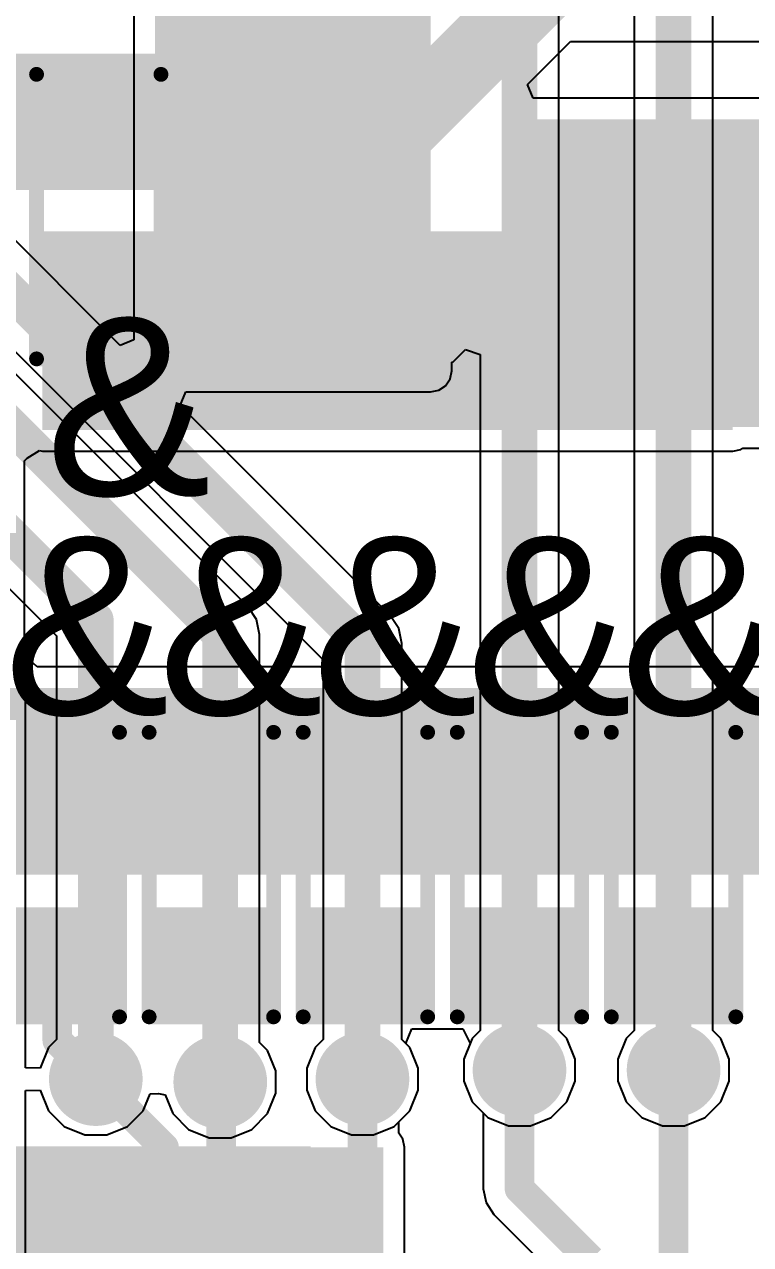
# Model space of a CAD drawing. Header units: millimetres. Extents: x -0.21 to 3.18, y -0.07 to 2.49.
# Drawn here: x 1.9999 to 2.245, y 1.4982 to 1.9099 of the extents above; entities that cross this region are included whole.
import ezdxf

# ---------------------------------------------------------------- set-up
doc = ezdxf.new("R2010")
doc.units = ezdxf.units.MM
doc.header["$MEASUREMENT"] = 0
for name, color, linetype in [('BottomLayer', 5, 'Continuous'), ('BottomSolder', 6, 'Continuous'), ('TopLayer', 1, 'Continuous'), ('TopOverlay', 2, 'Continuous'), ('TopPaste', 8, 'Continuous'), ('TopSolder', 216, 'Continuous'), ('ViaHoleLayer', 16, 'Continuous')]:
    doc.layers.add(name, color=color, linetype=linetype)
doc.styles.add('Arial', font='', dxfattribs={"height": 0.2})
doc.styles.get('Arial').set_extended_font_data('Arial')

# ---------------------------------------------------------------- blocks, each defined once
blk = doc.blocks.new('48_LQFP__7_7___12')
at = {"layer": 'TopLayer'}
for points in [[(-0.10197, 0.19134), (-0.10197, 0.14331), (-0.11457, 0.14331), (-0.11457, 0.19134)], [(-0.08228, 0.19134), (-0.08228, 0.14331), (-0.09488, 0.14331), (-0.09488, 0.19134)], [(-0.0626, 0.19134), (-0.0626, 0.14331), (-0.0752, 0.14331), (-0.0752, 0.19134)], [(-0.04291, 0.19134), (-0.04291, 0.14331), (-0.05551, 0.14331), (-0.05551, 0.19134)], [(-0.02323, 0.19134), (-0.02323, 0.14331), (-0.03583, 0.14331), (-0.03583, 0.19134)], [(-0.00354, 0.19134), (-0.00354, 0.14331), (-0.01614, 0.14331), (-0.01614, 0.19134)], [(0.01614, 0.19134), (0.01614, 0.14331), (0.00354, 0.14331), (0.00354, 0.19134)], [(0.03583, 0.19134), (0.03583, 0.14331), (0.02323, 0.14331), (0.02323, 0.19134)], [(0.05551, 0.19134), (0.05551, 0.14331), (0.04291, 0.14331), (0.04291, 0.19134)], [(0.0752, 0.19134), (0.0752, 0.14331), (0.0626, 0.14331), (0.0626, 0.19134)], [(0.09488, 0.19134), (0.09488, 0.14331), (0.08228, 0.14331), (0.08228, 0.19134)], [(0.11457, 0.19134), (0.11457, 0.14331), (0.10197, 0.14331), (0.10197, 0.19134)], [(-0.14331, 0.11457), (-0.14331, 0.10197), (-0.19134, 0.10197), (-0.19134, 0.11457)], [(0.19134, 0.11457), (0.19134, 0.10197), (0.14331, 0.10197), (0.14331, 0.11457)], [(-0.14331, 0.09488), (-0.14331, 0.08228), (-0.19134, 0.08228), (-0.19134, 0.09488)], [(0.19134, 0.09488), (0.19134, 0.08228), (0.14331, 0.08228), (0.14331, 0.09488)], [(-0.14331, 0.0752), (-0.14331, 0.0626), (-0.19134, 0.0626), (-0.19134, 0.0752)], [(0.19134, 0.0752), (0.19134, 0.0626), (0.14331, 0.0626), (0.14331, 0.0752)], [(-0.14331, 0.05551), (-0.14331, 0.04291), (-0.19134, 0.04291), (-0.19134, 0.05551)], [(0.19134, 0.05551), (0.19134, 0.04291), (0.14331, 0.04291), (0.14331, 0.05551)], [(-0.14331, 0.03583), (-0.14331, 0.02323), (-0.19134, 0.02323), (-0.19134, 0.03583)], [(0.19134, 0.03583), (0.19134, 0.02323), (0.14331, 0.02323), (0.14331, 0.03583)], [(-0.14331, 0.01614), (-0.14331, 0.00354), (-0.19134, 0.00354), (-0.19134, 0.01614)], [(0.19134, 0.01614), (0.19134, 0.00354), (0.14331, 0.00354), (0.14331, 0.01614)], [(-0.14331, -0.00354), (-0.14331, -0.01614), (-0.19134, -0.01614), (-0.19134, -0.00354)], [(0.19134, -0.00354), (0.19134, -0.01614), (0.14331, -0.01614), (0.14331, -0.00354)], [(-0.14331, -0.02323), (-0.14331, -0.03583), (-0.19134, -0.03583), (-0.19134, -0.02323)], [(0.19134, -0.02323), (0.19134, -0.03583), (0.14331, -0.03583), (0.14331, -0.02323)], [(-0.14331, -0.04291), (-0.14331, -0.05551), (-0.19134, -0.05551), (-0.19134, -0.04291)], [(0.19134, -0.04291), (0.19134, -0.05551), (0.14331, -0.05551), (0.14331, -0.04291)], [(-0.14331, -0.0626), (-0.14331, -0.0752), (-0.19134, -0.0752), (-0.19134, -0.0626)], [(0.19134, -0.0626), (0.19134, -0.0752), (0.14331, -0.0752), (0.14331, -0.0626)], [(-0.14331, -0.08228), (-0.14331, -0.09488), (-0.19134, -0.09488), (-0.19134, -0.08228)], [(0.19134, -0.08228), (0.19134, -0.09488), (0.14331, -0.09488), (0.14331, -0.08228)], [(-0.14331, -0.10197), (-0.14331, -0.11457), (-0.19134, -0.11457), (-0.19134, -0.10197)], [(0.19134, -0.10197), (0.19134, -0.11457), (0.14331, -0.11457), (0.14331, -0.10197)], [(-0.10197, -0.14331), (-0.10197, -0.19134), (-0.11457, -0.19134), (-0.11457, -0.14331)], [(-0.08228, -0.14331), (-0.08228, -0.19134), (-0.09488, -0.19134), (-0.09488, -0.14331)], [(-0.0626, -0.14331), (-0.0626, -0.19134), (-0.0752, -0.19134), (-0.0752, -0.14331)], [(-0.04291, -0.14331), (-0.04291, -0.19134), (-0.05551, -0.19134), (-0.05551, -0.14331)], [(-0.02323, -0.14331), (-0.02323, -0.19134), (-0.03583, -0.19134), (-0.03583, -0.14331)], [(-0.00354, -0.14331), (-0.00354, -0.19134), (-0.01614, -0.19134), (-0.01614, -0.14331)], [(0.01614, -0.14331), (0.01614, -0.19134), (0.00354, -0.19134), (0.00354, -0.14331)], [(0.03583, -0.14331), (0.03583, -0.19134), (0.02323, -0.19134), (0.02323, -0.14331)], [(0.05551, -0.14331), (0.05551, -0.19134), (0.04291, -0.19134), (0.04291, -0.14331)], [(0.0752, -0.14331), (0.0752, -0.19134), (0.0626, -0.19134), (0.0626, -0.14331)], [(0.09488, -0.14331), (0.09488, -0.19134), (0.08228, -0.19134), (0.08228, -0.14331)], [(0.11457, -0.14331), (0.11457, -0.19134), (0.10197, -0.19134), (0.10197, -0.14331)]]:
    blk.add_hatch(color=1, dxfattribs=at).paths.add_polyline_path(points)
at = {"layer": 'TopOverlay'}
blk.add_hatch(color=2, dxfattribs=at).paths.add_polyline_path([(-0.14, 0.101), (-0.131, 0.101), (-0.131, 0.118), (-0.14, 0.118)])
at = {"layer": 'TopPaste'}
for points in [[(-0.10197, 0.19134), (-0.10197, 0.14331), (-0.11457, 0.14331), (-0.11457, 0.19134)], [(-0.08228, 0.19134), (-0.08228, 0.14331), (-0.09488, 0.14331), (-0.09488, 0.19134)], [(-0.0626, 0.19134), (-0.0626, 0.14331), (-0.0752, 0.14331), (-0.0752, 0.19134)], [(-0.04291, 0.19134), (-0.04291, 0.14331), (-0.05551, 0.14331), (-0.05551, 0.19134)], [(-0.02323, 0.19134), (-0.02323, 0.14331), (-0.03583, 0.14331), (-0.03583, 0.19134)], [(-0.00354, 0.19134), (-0.00354, 0.14331), (-0.01614, 0.14331), (-0.01614, 0.19134)], [(0.01614, 0.19134), (0.01614, 0.14331), (0.00354, 0.14331), (0.00354, 0.19134)], [(0.03583, 0.19134), (0.03583, 0.14331), (0.02323, 0.14331), (0.02323, 0.19134)], [(0.05551, 0.19134), (0.05551, 0.14331), (0.04291, 0.14331), (0.04291, 0.19134)], [(0.0752, 0.19134), (0.0752, 0.14331), (0.0626, 0.14331), (0.0626, 0.19134)], [(0.09488, 0.19134), (0.09488, 0.14331), (0.08228, 0.14331), (0.08228, 0.19134)], [(0.11457, 0.19134), (0.11457, 0.14331), (0.10197, 0.14331), (0.10197, 0.19134)], [(-0.14331, 0.11457), (-0.14331, 0.10197), (-0.19134, 0.10197), (-0.19134, 0.11457)], [(0.19134, 0.11457), (0.19134, 0.10197), (0.14331, 0.10197), (0.14331, 0.11457)], [(-0.14331, 0.09488), (-0.14331, 0.08228), (-0.19134, 0.08228), (-0.19134, 0.09488)], [(0.19134, 0.09488), (0.19134, 0.08228), (0.14331, 0.08228), (0.14331, 0.09488)], [(-0.14331, 0.0752), (-0.14331, 0.0626), (-0.19134, 0.0626), (-0.19134, 0.0752)], [(0.19134, 0.0752), (0.19134, 0.0626), (0.14331, 0.0626), (0.14331, 0.0752)], [(-0.14331, 0.05551), (-0.14331, 0.04291), (-0.19134, 0.04291), (-0.19134, 0.05551)], [(0.19134, 0.05551), (0.19134, 0.04291), (0.14331, 0.04291), (0.14331, 0.05551)], [(-0.14331, 0.03583), (-0.14331, 0.02323), (-0.19134, 0.02323), (-0.19134, 0.03583)], [(0.19134, 0.03583), (0.19134, 0.02323), (0.14331, 0.02323), (0.14331, 0.03583)], [(-0.14331, 0.01614), (-0.14331, 0.00354), (-0.19134, 0.00354), (-0.19134, 0.01614)], [(0.19134, 0.01614), (0.19134, 0.00354), (0.14331, 0.00354), (0.14331, 0.01614)], [(-0.14331, -0.00354), (-0.14331, -0.01614), (-0.19134, -0.01614), (-0.19134, -0.00354)], [(0.19134, -0.00354), (0.19134, -0.01614), (0.14331, -0.01614), (0.14331, -0.00354)], [(-0.14331, -0.02323), (-0.14331, -0.03583), (-0.19134, -0.03583), (-0.19134, -0.02323)], [(0.19134, -0.02323), (0.19134, -0.03583), (0.14331, -0.03583), (0.14331, -0.02323)], [(-0.14331, -0.04291), (-0.14331, -0.05551), (-0.19134, -0.05551), (-0.19134, -0.04291)], [(0.19134, -0.04291), (0.19134, -0.05551), (0.14331, -0.05551), (0.14331, -0.04291)], [(-0.14331, -0.0626), (-0.14331, -0.0752), (-0.19134, -0.0752), (-0.19134, -0.0626)], [(0.19134, -0.0626), (0.19134, -0.0752), (0.14331, -0.0752), (0.14331, -0.0626)], [(-0.14331, -0.08228), (-0.14331, -0.09488), (-0.19134, -0.09488), (-0.19134, -0.08228)], [(0.19134, -0.08228), (0.19134, -0.09488), (0.14331, -0.09488), (0.14331, -0.08228)], [(-0.14331, -0.10197), (-0.14331, -0.11457), (-0.19134, -0.11457), (-0.19134, -0.10197)], [(0.19134, -0.10197), (0.19134, -0.11457), (0.14331, -0.11457), (0.14331, -0.10197)], [(-0.10197, -0.14331), (-0.10197, -0.19134), (-0.11457, -0.19134), (-0.11457, -0.14331)], [(-0.08228, -0.14331), (-0.08228, -0.19134), (-0.09488, -0.19134), (-0.09488, -0.14331)], [(-0.0626, -0.14331), (-0.0626, -0.19134), (-0.0752, -0.19134), (-0.0752, -0.14331)], [(-0.04291, -0.14331), (-0.04291, -0.19134), (-0.05551, -0.19134), (-0.05551, -0.14331)], [(-0.02323, -0.14331), (-0.02323, -0.19134), (-0.03583, -0.19134), (-0.03583, -0.14331)], [(-0.00354, -0.14331), (-0.00354, -0.19134), (-0.01614, -0.19134), (-0.01614, -0.14331)], [(0.01614, -0.14331), (0.01614, -0.19134), (0.00354, -0.19134), (0.00354, -0.14331)], [(0.03583, -0.14331), (0.03583, -0.19134), (0.02323, -0.19134), (0.02323, -0.14331)], [(0.05551, -0.14331), (0.05551, -0.19134), (0.04291, -0.19134), (0.04291, -0.14331)], [(0.0752, -0.14331), (0.0752, -0.19134), (0.0626, -0.19134), (0.0626, -0.14331)], [(0.09488, -0.14331), (0.09488, -0.19134), (0.08228, -0.19134), (0.08228, -0.14331)], [(0.11457, -0.14331), (0.11457, -0.19134), (0.10197, -0.19134), (0.10197, -0.14331)]]:
    blk.add_hatch(color=8, dxfattribs=at).paths.add_polyline_path(points)
at = {"layer": 'TopSolder'}
for points in [[(-0.09797, 0.19534), (-0.09797, 0.13931), (-0.11857, 0.13931), (-0.11857, 0.19534)], [(-0.07828, 0.19534), (-0.07828, 0.13931), (-0.09888, 0.13931), (-0.09888, 0.19534)], [(-0.0586, 0.19534), (-0.0586, 0.13931), (-0.0792, 0.13931), (-0.0792, 0.19534)], [(-0.03891, 0.19534), (-0.03891, 0.13931), (-0.05951, 0.13931), (-0.05951, 0.19534)], [(-0.01923, 0.19534), (-0.01923, 0.13931), (-0.03983, 0.13931), (-0.03983, 0.19534)], [(0.00046, 0.19534), (0.00046, 0.13931), (-0.02014, 0.13931), (-0.02014, 0.19534)], [(0.02014, 0.19534), (0.02014, 0.13931), (-0.00046, 0.13931), (-0.00046, 0.19534)], [(0.03983, 0.19534), (0.03983, 0.13931), (0.01923, 0.13931), (0.01923, 0.19534)], [(0.05951, 0.19534), (0.05951, 0.13931), (0.03891, 0.13931), (0.03891, 0.19534)], [(0.0792, 0.19534), (0.0792, 0.13931), (0.0586, 0.13931), (0.0586, 0.19534)], [(0.09888, 0.19534), (0.09888, 0.13931), (0.07828, 0.13931), (0.07828, 0.19534)], [(0.11857, 0.19534), (0.11857, 0.13931), (0.09797, 0.13931), (0.09797, 0.19534)], [(-0.13931, 0.11857), (-0.13931, 0.09797), (-0.19534, 0.09797), (-0.19534, 0.11857)], [(0.19534, 0.11857), (0.19534, 0.09797), (0.13931, 0.09797), (0.13931, 0.11857)], [(-0.13931, 0.09888), (-0.13931, 0.07828), (-0.19534, 0.07828), (-0.19534, 0.09888)], [(0.19534, 0.09888), (0.19534, 0.07828), (0.13931, 0.07828), (0.13931, 0.09888)], [(-0.13931, 0.0792), (-0.13931, 0.0586), (-0.19534, 0.0586), (-0.19534, 0.0792)], [(0.19534, 0.0792), (0.19534, 0.0586), (0.13931, 0.0586), (0.13931, 0.0792)], [(-0.13931, 0.05951), (-0.13931, 0.03891), (-0.19534, 0.03891), (-0.19534, 0.05951)], [(0.19534, 0.05951), (0.19534, 0.03891), (0.13931, 0.03891), (0.13931, 0.05951)], [(-0.13931, 0.03983), (-0.13931, 0.01923), (-0.19534, 0.01923), (-0.19534, 0.03983)], [(0.19534, 0.03983), (0.19534, 0.01923), (0.13931, 0.01923), (0.13931, 0.03983)], [(-0.13931, 0.02014), (-0.13931, -0.00046), (-0.19534, -0.00046), (-0.19534, 0.02014)], [(0.19534, 0.02014), (0.19534, -0.00046), (0.13931, -0.00046), (0.13931, 0.02014)], [(-0.13931, 0.00046), (-0.13931, -0.02014), (-0.19534, -0.02014), (-0.19534, 0.00046)], [(0.19534, 0.00046), (0.19534, -0.02014), (0.13931, -0.02014), (0.13931, 0.00046)], [(-0.13931, -0.01923), (-0.13931, -0.03983), (-0.19534, -0.03983), (-0.19534, -0.01923)], [(0.19534, -0.01923), (0.19534, -0.03983), (0.13931, -0.03983), (0.13931, -0.01923)], [(-0.13931, -0.03891), (-0.13931, -0.05951), (-0.19534, -0.05951), (-0.19534, -0.03891)], [(0.19534, -0.03891), (0.19534, -0.05951), (0.13931, -0.05951), (0.13931, -0.03891)], [(-0.13931, -0.0586), (-0.13931, -0.0792), (-0.19534, -0.0792), (-0.19534, -0.0586)], [(0.19534, -0.0586), (0.19534, -0.0792), (0.13931, -0.0792), (0.13931, -0.0586)], [(-0.13931, -0.07828), (-0.13931, -0.09888), (-0.19534, -0.09888), (-0.19534, -0.07828)], [(0.19534, -0.07828), (0.19534, -0.09888), (0.13931, -0.09888), (0.13931, -0.07828)], [(-0.13931, -0.09797), (-0.13931, -0.11857), (-0.19534, -0.11857), (-0.19534, -0.09797)], [(0.19534, -0.09797), (0.19534, -0.11857), (0.13931, -0.11857), (0.13931, -0.09797)], [(-0.09797, -0.13931), (-0.09797, -0.19534), (-0.11857, -0.19534), (-0.11857, -0.13931)], [(-0.07828, -0.13931), (-0.07828, -0.19534), (-0.09888, -0.19534), (-0.09888, -0.13931)], [(-0.0586, -0.13931), (-0.0586, -0.19534), (-0.0792, -0.19534), (-0.0792, -0.13931)], [(-0.03891, -0.13931), (-0.03891, -0.19534), (-0.05951, -0.19534), (-0.05951, -0.13931)], [(-0.01923, -0.13931), (-0.01923, -0.19534), (-0.03983, -0.19534), (-0.03983, -0.13931)], [(0.00046, -0.13931), (0.00046, -0.19534), (-0.02014, -0.19534), (-0.02014, -0.13931)], [(0.02014, -0.13931), (0.02014, -0.19534), (-0.00046, -0.19534), (-0.00046, -0.13931)], [(0.03983, -0.13931), (0.03983, -0.19534), (0.01923, -0.19534), (0.01923, -0.13931)], [(0.05951, -0.13931), (0.05951, -0.19534), (0.03891, -0.19534), (0.03891, -0.13931)], [(0.0792, -0.13931), (0.0792, -0.19534), (0.0586, -0.19534), (0.0586, -0.13931)], [(0.09888, -0.13931), (0.09888, -0.19534), (0.07828, -0.19534), (0.07828, -0.13931)], [(0.11857, -0.13931), (0.11857, -0.19534), (0.09797, -0.19534), (0.09797, -0.13931)]]:
    blk.add_hatch(color=216, dxfattribs=at).paths.add_polyline_path(points)
at = {"layer": 'TopOverlay'}
for points, const_width in [([(-0.13, 0.141), (-0.144, 0.127)], 0.005), ([(-0.119, 0.141), (-0.13, 0.141)], 0.005), ([(0.13, 0.141), (0.119, 0.141)], 0.005), ([(0.144, 0.127), (0.13, 0.141)], 0.005), ([(-0.144, 0.127), (-0.144, 0.119)], 0.005), ([(0.144, 0.127), (0.144, 0.119)], 0.005), ([(-0.198, 0.108), (-0.203, 0.113)], 0.00787), ([(-0.203, 0.113), (-0.203, 0.103)], 0.00787), ([(-0.198, 0.108), (-0.203, 0.103)], 0.00787), ([(-0.144, -0.119), (-0.144, -0.127)], 0.005), ([(0.144, -0.119), (0.144, -0.127)], 0.005), ([(-0.13, -0.141), (-0.144, -0.127)], 0.005), ([(0.144, -0.127), (0.13, -0.141)], 0.005), ([(-0.119, -0.141), (-0.13, -0.141)], 0.005), ([(0.13, -0.141), (0.119, -0.141)], 0.005)]:
    blk.add_lwpolyline(points, dxfattribs=dict(at, const_width=const_width))
for points, const_width in [([(-0.13125, 0.141, 1), (-0.12875, 0.141, 1)], 0.0025), ([(-0.13125, 0.141, 1), (-0.12875, 0.141, 1)], 0.0025), ([(-0.12025, 0.141, 1), (-0.11775, 0.141, 1)], 0.0025), ([(0.11775, 0.141, 1), (0.12025, 0.141, 1)], 0.0025), ([(0.12875, 0.141, 1), (0.13125, 0.141, 1)], 0.0025), ([(0.12875, 0.141, 1), (0.13125, 0.141, 1)], 0.0025), ([(-0.14525, 0.127, 1), (-0.14275, 0.127, 1)], 0.0025), ([(-0.14525, 0.127, 1), (-0.14275, 0.127, 1)], 0.0025), ([(0.14275, 0.127, 1), (0.14525, 0.127, 1)], 0.0025), ([(0.14275, 0.127, 1), (0.14525, 0.127, 1)], 0.0025), ([(-0.14525, 0.119, 1), (-0.14275, 0.119, 1)], 0.0025), ([(0.14275, 0.119, 1), (0.14525, 0.119, 1)], 0.0025), ([(-0.20497, 0.113, 1), (-0.20103, 0.113, 1)], 0.00394), ([(-0.20497, 0.113, 1), (-0.20103, 0.113, 1)], 0.00394), ([(-0.19997, 0.108, 1), (-0.19603, 0.108, 1)], 0.00394), ([(-0.19997, 0.108, 1), (-0.19603, 0.108, 1)], 0.00394), ([(-0.20497, 0.103, 1), (-0.20103, 0.103, 1)], 0.00394), ([(-0.20497, 0.103, 1), (-0.20103, 0.103, 1)], 0.00394), ([(-0.14525, -0.119, 1), (-0.14275, -0.119, 1)], 0.0025), ([(0.14275, -0.119, 1), (0.14525, -0.119, 1)], 0.0025), ([(-0.14525, -0.127, 1), (-0.14275, -0.127, 1)], 0.0025), ([(-0.14525, -0.127, 1), (-0.14275, -0.127, 1)], 0.0025), ([(0.14275, -0.127, 1), (0.14525, -0.127, 1)], 0.0025), ([(0.14275, -0.127, 1), (0.14525, -0.127, 1)], 0.0025), ([(-0.13125, -0.141, 1), (-0.12875, -0.141, 1)], 0.0025), ([(-0.13125, -0.141, 1), (-0.12875, -0.141, 1)], 0.0025), ([(-0.12025, -0.141, 1), (-0.11775, -0.141, 1)], 0.0025), ([(0.11775, -0.141, 1), (0.12025, -0.141, 1)], 0.0025), ([(0.12875, -0.141, 1), (0.13125, -0.141, 1)], 0.0025), ([(0.12875, -0.141, 1), (0.13125, -0.141, 1)], 0.0025)]:
    blk.add_lwpolyline(points, format="xyb", close=True, dxfattribs=dict(at, const_width=const_width))
blk = doc.blocks.new('R___0603_21')
at = {"layer": 'TopLayer'}
for points in [[(-0.015, 0.0175), (-0.015, -0.0175), (-0.045, -0.0175), (-0.045, 0.0175)], [(0.045, 0.0175), (0.045, -0.0175), (0.015, -0.0175), (0.015, 0.0175)]]:
    blk.add_hatch(color=1, dxfattribs=at).paths.add_polyline_path(points)
at = {"layer": 'TopPaste'}
for points in [[(-0.015, 0.0175), (-0.015, -0.0175), (-0.045, -0.0175), (-0.045, 0.0175)], [(0.045, 0.0175), (0.045, -0.0175), (0.015, -0.0175), (0.015, 0.0175)]]:
    blk.add_hatch(color=8, dxfattribs=at).paths.add_polyline_path(points)
at = {"layer": 'TopSolder'}
for points in [[(-0.011, 0.0215), (-0.011, -0.0215), (-0.049, -0.0215), (-0.049, 0.0215)], [(0.049, 0.0215), (0.049, -0.0215), (0.011, -0.0215), (0.011, 0.0215)]]:
    blk.add_hatch(color=216, dxfattribs=at).paths.add_polyline_path(points)
at = {"layer": 'TopOverlay', "const_width": 0.005}
for points in [[(-0.048, -0.021), (-0.048, 0.021)], [(0.048, 0.021), (-0.048, 0.021)], [(0.048, -0.021), (0.048, 0.021)], [(0.048, -0.021), (-0.048, -0.021)]]:
    blk.add_lwpolyline(points, dxfattribs=at)
at = {"layer": 'TopOverlay', "const_width": 0.0025}
for points in [[(-0.04925, 0.021, 1), (-0.04675, 0.021, 1)], [(-0.04925, 0.021, 1), (-0.04675, 0.021, 1)], [(0.04675, 0.021, 1), (0.04925, 0.021, 1)], [(0.04675, 0.021, 1), (0.04925, 0.021, 1)], [(-0.04925, -0.021, 1), (-0.04675, -0.021, 1)], [(-0.04925, -0.021, 1), (-0.04675, -0.021, 1)], [(0.04675, -0.021, 1), (0.04925, -0.021, 1)], [(0.04675, -0.021, 1), (0.04925, -0.021, 1)]]:
    blk.add_lwpolyline(points, format="xyb", close=True, dxfattribs=at)
blk = doc.blocks.new('R___0603_22')
at = {"layer": 'TopLayer'}
for points in [[(-0.015, 0.0175), (-0.015, -0.0175), (-0.045, -0.0175), (-0.045, 0.0175)], [(0.045, 0.0175), (0.045, -0.0175), (0.015, -0.0175), (0.015, 0.0175)]]:
    blk.add_hatch(color=1, dxfattribs=at).paths.add_polyline_path(points)
at = {"layer": 'TopPaste'}
for points in [[(-0.015, 0.0175), (-0.015, -0.0175), (-0.045, -0.0175), (-0.045, 0.0175)], [(0.045, 0.0175), (0.045, -0.0175), (0.015, -0.0175), (0.015, 0.0175)]]:
    blk.add_hatch(color=8, dxfattribs=at).paths.add_polyline_path(points)
at = {"layer": 'TopSolder'}
for points in [[(-0.011, 0.0215), (-0.011, -0.0215), (-0.049, -0.0215), (-0.049, 0.0215)], [(0.049, 0.0215), (0.049, -0.0215), (0.011, -0.0215), (0.011, 0.0215)]]:
    blk.add_hatch(color=216, dxfattribs=at).paths.add_polyline_path(points)
at = {"layer": 'TopOverlay', "const_width": 0.005}
for points in [[(-0.048, -0.021), (-0.048, 0.021)], [(0.048, 0.021), (-0.048, 0.021)], [(0.048, -0.021), (0.048, 0.021)], [(0.048, -0.021), (-0.048, -0.021)]]:
    blk.add_lwpolyline(points, dxfattribs=at)
at = {"layer": 'TopOverlay', "const_width": 0.0025}
for points in [[(-0.04925, 0.021, 1), (-0.04675, 0.021, 1)], [(-0.04925, 0.021, 1), (-0.04675, 0.021, 1)], [(0.04675, 0.021, 1), (0.04925, 0.021, 1)], [(0.04675, 0.021, 1), (0.04925, 0.021, 1)], [(-0.04925, -0.021, 1), (-0.04675, -0.021, 1)], [(-0.04925, -0.021, 1), (-0.04675, -0.021, 1)], [(0.04675, -0.021, 1), (0.04925, -0.021, 1)], [(0.04675, -0.021, 1), (0.04925, -0.021, 1)]]:
    blk.add_lwpolyline(points, format="xyb", close=True, dxfattribs=at)
blk = doc.blocks.new('R___0603_23')
at = {"layer": 'TopLayer'}
for points in [[(-0.015, 0.0175), (-0.015, -0.0175), (-0.045, -0.0175), (-0.045, 0.0175)], [(0.045, 0.0175), (0.045, -0.0175), (0.015, -0.0175), (0.015, 0.0175)]]:
    blk.add_hatch(color=1, dxfattribs=at).paths.add_polyline_path(points)
at = {"layer": 'TopPaste'}
for points in [[(-0.015, 0.0175), (-0.015, -0.0175), (-0.045, -0.0175), (-0.045, 0.0175)], [(0.045, 0.0175), (0.045, -0.0175), (0.015, -0.0175), (0.015, 0.0175)]]:
    blk.add_hatch(color=8, dxfattribs=at).paths.add_polyline_path(points)
at = {"layer": 'TopSolder'}
for points in [[(-0.011, 0.0215), (-0.011, -0.0215), (-0.049, -0.0215), (-0.049, 0.0215)], [(0.049, 0.0215), (0.049, -0.0215), (0.011, -0.0215), (0.011, 0.0215)]]:
    blk.add_hatch(color=216, dxfattribs=at).paths.add_polyline_path(points)
at = {"layer": 'TopOverlay', "const_width": 0.005}
for points in [[(-0.048, -0.021), (-0.048, 0.021)], [(0.048, 0.021), (-0.048, 0.021)], [(0.048, -0.021), (0.048, 0.021)], [(0.048, -0.021), (-0.048, -0.021)]]:
    blk.add_lwpolyline(points, dxfattribs=at)
at = {"layer": 'TopOverlay', "const_width": 0.0025}
for points in [[(-0.04925, 0.021, 1), (-0.04675, 0.021, 1)], [(-0.04925, 0.021, 1), (-0.04675, 0.021, 1)], [(0.04675, 0.021, 1), (0.04925, 0.021, 1)], [(0.04675, 0.021, 1), (0.04925, 0.021, 1)], [(-0.04925, -0.021, 1), (-0.04675, -0.021, 1)], [(-0.04925, -0.021, 1), (-0.04675, -0.021, 1)], [(0.04675, -0.021, 1), (0.04925, -0.021, 1)], [(0.04675, -0.021, 1), (0.04925, -0.021, 1)]]:
    blk.add_lwpolyline(points, format="xyb", close=True, dxfattribs=at)
blk = doc.blocks.new('R___0603_25')
at = {"layer": 'TopLayer'}
for points in [[(-0.015, 0.0175), (-0.015, -0.0175), (-0.045, -0.0175), (-0.045, 0.0175)], [(0.045, 0.0175), (0.045, -0.0175), (0.015, -0.0175), (0.015, 0.0175)]]:
    blk.add_hatch(color=1, dxfattribs=at).paths.add_polyline_path(points)
at = {"layer": 'TopPaste'}
for points in [[(-0.015, 0.0175), (-0.015, -0.0175), (-0.045, -0.0175), (-0.045, 0.0175)], [(0.045, 0.0175), (0.045, -0.0175), (0.015, -0.0175), (0.015, 0.0175)]]:
    blk.add_hatch(color=8, dxfattribs=at).paths.add_polyline_path(points)
at = {"layer": 'TopSolder'}
for points in [[(-0.011, 0.0215), (-0.011, -0.0215), (-0.049, -0.0215), (-0.049, 0.0215)], [(0.049, 0.0215), (0.049, -0.0215), (0.011, -0.0215), (0.011, 0.0215)]]:
    blk.add_hatch(color=216, dxfattribs=at).paths.add_polyline_path(points)
at = {"layer": 'TopOverlay', "const_width": 0.005}
for points in [[(-0.048, -0.021), (-0.048, 0.021)], [(0.048, 0.021), (-0.048, 0.021)], [(0.048, -0.021), (0.048, 0.021)], [(0.048, -0.021), (-0.048, -0.021)]]:
    blk.add_lwpolyline(points, dxfattribs=at)
at = {"layer": 'TopOverlay', "const_width": 0.0025}
for points in [[(-0.04925, 0.021, 1), (-0.04675, 0.021, 1)], [(-0.04925, 0.021, 1), (-0.04675, 0.021, 1)], [(0.04675, 0.021, 1), (0.04925, 0.021, 1)], [(0.04675, 0.021, 1), (0.04925, 0.021, 1)], [(-0.04925, -0.021, 1), (-0.04675, -0.021, 1)], [(-0.04925, -0.021, 1), (-0.04675, -0.021, 1)], [(0.04675, -0.021, 1), (0.04925, -0.021, 1)], [(0.04675, -0.021, 1), (0.04925, -0.021, 1)]]:
    blk.add_lwpolyline(points, format="xyb", close=True, dxfattribs=at)
blk = doc.blocks.new('R___0603_34')
at = {"layer": 'TopLayer'}
for points in [[(-0.015, 0.0175), (-0.015, -0.0175), (-0.045, -0.0175), (-0.045, 0.0175)], [(0.045, 0.0175), (0.045, -0.0175), (0.015, -0.0175), (0.015, 0.0175)]]:
    blk.add_hatch(color=1, dxfattribs=at).paths.add_polyline_path(points)
at = {"layer": 'TopPaste'}
for points in [[(-0.015, 0.0175), (-0.015, -0.0175), (-0.045, -0.0175), (-0.045, 0.0175)], [(0.045, 0.0175), (0.045, -0.0175), (0.015, -0.0175), (0.015, 0.0175)]]:
    blk.add_hatch(color=8, dxfattribs=at).paths.add_polyline_path(points)
at = {"layer": 'TopSolder'}
for points in [[(-0.011, 0.0215), (-0.011, -0.0215), (-0.049, -0.0215), (-0.049, 0.0215)], [(0.049, 0.0215), (0.049, -0.0215), (0.011, -0.0215), (0.011, 0.0215)]]:
    blk.add_hatch(color=216, dxfattribs=at).paths.add_polyline_path(points)
at = {"layer": 'TopOverlay', "const_width": 0.005}
for points in [[(-0.048, -0.021), (-0.048, 0.021)], [(0.048, 0.021), (-0.048, 0.021)], [(0.048, -0.021), (0.048, 0.021)], [(0.048, -0.021), (-0.048, -0.021)]]:
    blk.add_lwpolyline(points, dxfattribs=at)
at = {"layer": 'TopOverlay', "const_width": 0.0025}
for points in [[(-0.04925, 0.021, 1), (-0.04675, 0.021, 1)], [(-0.04925, 0.021, 1), (-0.04675, 0.021, 1)], [(0.04675, 0.021, 1), (0.04925, 0.021, 1)], [(0.04675, 0.021, 1), (0.04925, 0.021, 1)], [(-0.04925, -0.021, 1), (-0.04675, -0.021, 1)], [(-0.04925, -0.021, 1), (-0.04675, -0.021, 1)], [(0.04675, -0.021, 1), (0.04925, -0.021, 1)], [(0.04675, -0.021, 1), (0.04925, -0.021, 1)]]:
    blk.add_lwpolyline(points, format="xyb", close=True, dxfattribs=at)
blk = doc.blocks.new('R___0603_42')
at = {"layer": 'TopLayer'}
for points in [[(-0.015, 0.0175), (-0.015, -0.0175), (-0.045, -0.0175), (-0.045, 0.0175)], [(0.045, 0.0175), (0.045, -0.0175), (0.015, -0.0175), (0.015, 0.0175)]]:
    blk.add_hatch(color=1, dxfattribs=at).paths.add_polyline_path(points)
at = {"layer": 'TopPaste'}
for points in [[(-0.015, 0.0175), (-0.015, -0.0175), (-0.045, -0.0175), (-0.045, 0.0175)], [(0.045, 0.0175), (0.045, -0.0175), (0.015, -0.0175), (0.015, 0.0175)]]:
    blk.add_hatch(color=8, dxfattribs=at).paths.add_polyline_path(points)
at = {"layer": 'TopSolder'}
for points in [[(-0.011, 0.0215), (-0.011, -0.0215), (-0.049, -0.0215), (-0.049, 0.0215)], [(0.049, 0.0215), (0.049, -0.0215), (0.011, -0.0215), (0.011, 0.0215)]]:
    blk.add_hatch(color=216, dxfattribs=at).paths.add_polyline_path(points)
at = {"layer": 'TopOverlay', "const_width": 0.005}
for points in [[(-0.048, 0.021), (-0.048, -0.021)], [(-0.048, 0.021), (0.048, 0.021)], [(0.048, 0.021), (0.048, -0.021)], [(-0.048, -0.021), (0.048, -0.021)]]:
    blk.add_lwpolyline(points, dxfattribs=at)
at = {"layer": 'TopOverlay', "const_width": 0.0025}
for points in [[(-0.04925, 0.021, 1), (-0.04675, 0.021, 1)], [(-0.04925, 0.021, 1), (-0.04675, 0.021, 1)], [(0.04675, 0.021, 1), (0.04925, 0.021, 1)], [(0.04675, 0.021, 1), (0.04925, 0.021, 1)], [(-0.04925, -0.021, 1), (-0.04675, -0.021, 1)], [(-0.04925, -0.021, 1), (-0.04675, -0.021, 1)], [(0.04675, -0.021, 1), (0.04925, -0.021, 1)], [(0.04675, -0.021, 1), (0.04925, -0.021, 1)]]:
    blk.add_lwpolyline(points, format="xyb", close=True, dxfattribs=at)

msp = doc.modelspace()

# ---------------------------------------------------------------- hatches: boundary and pattern name
at = {"layer": 'BottomLayer'}
msp.add_hatch(color=5, dxfattribs=at).paths.add_polyline_path([(2.137, 1.793), (2.137, 1.955), (2.044, 1.955), (2.044, 1.793)])
h = msp.add_hatch(color=5, dxfattribs=at)
edge = h.paths.add_edge_path()
edge.add_arc((2.058, 1.812), 0.01181, 0, 360)
h = msp.add_hatch(color=5, dxfattribs=at)
edge = h.paths.add_edge_path()
edge.add_arc((2.08333, 1.812), 0.01181, 0, 360)
h = msp.add_hatch(color=5, dxfattribs=at)
edge = h.paths.add_edge_path()
edge.add_arc((2.10867, 1.812), 0.01181, 0, 360)
h = msp.add_hatch(color=5, dxfattribs=at)
edge = h.paths.add_edge_path()
edge.add_arc((2.134, 1.812), 0.01181, 0, 360)
h = msp.add_hatch(color=5, dxfattribs=at)
edge = h.paths.add_edge_path()
edge.add_arc((2.167, 1.557), 0.01181, 0, 360)
h = msp.add_hatch(color=5, dxfattribs=at)
edge = h.paths.add_edge_path()
edge.add_arc((2.219, 1.557), 0.01181, 0, 360)
h = msp.add_hatch(color=5, dxfattribs=at)
edge = h.paths.add_edge_path()
edge.add_arc((2.024, 1.554), 0.01181, 0, 360)
h = msp.add_hatch(color=5, dxfattribs=at)
edge = h.paths.add_edge_path()
edge.add_arc((2.066, 1.553), 0.01181, 0, 360)
h = msp.add_hatch(color=5, dxfattribs=at)
edge = h.paths.add_edge_path()
edge.add_arc((2.114, 1.554), 0.01181, 0, 360)
at = {"layer": 'BottomSolder'}
h = msp.add_hatch(color=6, dxfattribs=at)
edge = h.paths.add_edge_path()
edge.add_arc((2.058, 1.812), 0.01581, 0, 360)
h = msp.add_hatch(color=6, dxfattribs=at)
edge = h.paths.add_edge_path()
edge.add_arc((2.08333, 1.812), 0.01581, 0, 360)
h = msp.add_hatch(color=6, dxfattribs=at)
edge = h.paths.add_edge_path()
edge.add_arc((2.10867, 1.812), 0.01581, 0, 360)
h = msp.add_hatch(color=6, dxfattribs=at)
edge = h.paths.add_edge_path()
edge.add_arc((2.134, 1.812), 0.01581, 0, 360)
h = msp.add_hatch(color=6, dxfattribs=at)
edge = h.paths.add_edge_path()
edge.add_arc((2.167, 1.557), 0.01581, 0, 360)
h = msp.add_hatch(color=6, dxfattribs=at)
edge = h.paths.add_edge_path()
edge.add_arc((2.219, 1.557), 0.01581, 0, 360)
h = msp.add_hatch(color=6, dxfattribs=at)
edge = h.paths.add_edge_path()
edge.add_arc((2.024, 1.554), 0.01581, 0, 360)
h = msp.add_hatch(color=6, dxfattribs=at)
edge = h.paths.add_edge_path()
edge.add_arc((2.066, 1.553), 0.01581, 0, 360)
h = msp.add_hatch(color=6, dxfattribs=at)
edge = h.paths.add_edge_path()
edge.add_arc((2.114, 1.554), 0.01581, 0, 360)
at = {"layer": 'TopLayer'}
for points in [[(1.912, 1.854), (2.049, 1.854), (2.049, 1.9), (1.912, 1.9)], [(2.904, 1.774), (2.904, 1.87785), (2.162, 1.87785), (2.162, 1.774)], [(2.006, 1.773), (2.239, 1.773), (2.239, 1.84), (2.006, 1.84)], [(1.868, 1.623), (2.422, 1.623), (2.422, 1.686), (1.868, 1.686)], [(2.08, 1.476), (2.121, 1.476), (2.121, 1.531), (2.08, 1.531)]]:
    msp.add_hatch(color=1, dxfattribs=at).paths.add_polyline_path(points)
h = msp.add_hatch(color=1, dxfattribs=at)
edge = h.paths.add_edge_path()
edge.add_arc((2.058, 1.812), 0.01181, 0, 360)
h = msp.add_hatch(color=1, dxfattribs=at)
edge = h.paths.add_edge_path()
edge.add_arc((2.08333, 1.812), 0.01181, 0, 360)
h = msp.add_hatch(color=1, dxfattribs=at)
edge = h.paths.add_edge_path()
edge.add_arc((2.10867, 1.812), 0.01181, 0, 360)
h = msp.add_hatch(color=1, dxfattribs=at)
edge = h.paths.add_edge_path()
edge.add_arc((2.134, 1.812), 0.01181, 0, 360)
h = msp.add_hatch(color=1, dxfattribs=at)
edge = h.paths.add_edge_path()
edge.add_arc((2.167, 1.557), 0.01181, 0, 360)
h = msp.add_hatch(color=1, dxfattribs=at)
edge = h.paths.add_edge_path()
edge.add_arc((2.219, 1.557), 0.01181, 0, 360)
h = msp.add_hatch(color=1, dxfattribs=at)
edge = h.paths.add_edge_path()
edge.add_arc((2.024, 1.554), 0.01181, 0, 360)
h = msp.add_hatch(color=1, dxfattribs=at)
edge = h.paths.add_edge_path()
edge.add_arc((2.066, 1.553), 0.01181, 0, 360)
h = msp.add_hatch(color=1, dxfattribs=at)
edge = h.paths.add_edge_path()
edge.add_arc((2.114, 1.554), 0.01181, 0, 360)
at = {"layer": 'TopSolder'}
h = msp.add_hatch(color=216, dxfattribs=at)
edge = h.paths.add_edge_path()
edge.add_arc((2.058, 1.812), 0.01581, 0, 360)
h = msp.add_hatch(color=216, dxfattribs=at)
edge = h.paths.add_edge_path()
edge.add_arc((2.08333, 1.812), 0.01581, 0, 360)
h = msp.add_hatch(color=216, dxfattribs=at)
edge = h.paths.add_edge_path()
edge.add_arc((2.10867, 1.812), 0.01581, 0, 360)
h = msp.add_hatch(color=216, dxfattribs=at)
edge = h.paths.add_edge_path()
edge.add_arc((2.134, 1.812), 0.01581, 0, 360)
h = msp.add_hatch(color=216, dxfattribs=at)
edge = h.paths.add_edge_path()
edge.add_arc((2.167, 1.557), 0.01581, 0, 360)
h = msp.add_hatch(color=216, dxfattribs=at)
edge = h.paths.add_edge_path()
edge.add_arc((2.219, 1.557), 0.01581, 0, 360)
h = msp.add_hatch(color=216, dxfattribs=at)
edge = h.paths.add_edge_path()
edge.add_arc((2.024, 1.554), 0.01581, 0, 360)
h = msp.add_hatch(color=216, dxfattribs=at)
edge = h.paths.add_edge_path()
edge.add_arc((2.066, 1.553), 0.01581, 0, 360)
h = msp.add_hatch(color=216, dxfattribs=at)
edge = h.paths.add_edge_path()
edge.add_arc((2.114, 1.554), 0.01581, 0, 360)
at = {"layer": 'ViaHoleLayer'}
h = msp.add_hatch(color=16, dxfattribs=at)
edge = h.paths.add_edge_path()
edge.add_arc((2.058, 1.812), 0.00591, 0, 360)
h = msp.add_hatch(color=16, dxfattribs=at)
edge = h.paths.add_edge_path()
edge.add_arc((2.08333, 1.812), 0.00591, 0, 360)
h = msp.add_hatch(color=16, dxfattribs=at)
edge = h.paths.add_edge_path()
edge.add_arc((2.10867, 1.812), 0.00591, 0, 360)
h = msp.add_hatch(color=16, dxfattribs=at)
edge = h.paths.add_edge_path()
edge.add_arc((2.134, 1.812), 0.00591, 0, 360)
h = msp.add_hatch(color=16, dxfattribs=at)
edge = h.paths.add_edge_path()
edge.add_arc((2.167, 1.557), 0.00591, 0, 360)
h = msp.add_hatch(color=16, dxfattribs=at)
edge = h.paths.add_edge_path()
edge.add_arc((2.219, 1.557), 0.00591, 0, 360)
h = msp.add_hatch(color=16, dxfattribs=at)
edge = h.paths.add_edge_path()
edge.add_arc((2.024, 1.554), 0.00591, 0, 360)
h = msp.add_hatch(color=16, dxfattribs=at)
edge = h.paths.add_edge_path()
edge.add_arc((2.066, 1.553), 0.00591, 0, 360)
h = msp.add_hatch(color=16, dxfattribs=at)
edge = h.paths.add_edge_path()
edge.add_arc((2.114, 1.554), 0.00591, 0, 360)

# ---------------------------------------------------------------- linework, layer by layer
at = {"layer": 'BottomLayer'}
for p, q in [((2.07537, 1.71337), (1.60536, 2.18338)), ((2.03224, 1.8015), (1.77125, 2.06249)), ((1.74863, 2.04763), (2.10075, 1.69551)), ((1.67551, 2.03875), (2.01075, 1.70351)), ((2.18025, 1.57035), (2.18025, 1.948)), ((2.23225, 1.57035), (2.23225, 1.944)), ((2.20575, 1.93851), (2.20575, 1.57035)), ((2.03686, 1.91335), (2.03686, 1.80342)), ((2.03686, 1.80342), (2.03224, 1.8015)), ((2.14466, 1.79605), (2.14875, 1.80014)), ((2.14875, 1.80014), (2.15375, 1.79844)), ((2.14414, 1.79584), (2.14466, 1.79605)), ((2.14414, 1.793), (2.14414, 1.79584)), ((2.15375, 1.79844), (2.15375, 1.57035)), ((2.14359, 1.79027), (2.14414, 1.793)), ((2.13973, 1.78641), (2.14205, 1.78795)), ((2.14205, 1.78795), (2.14359, 1.79027)), ((2.0525, 1.78124), (2.05442, 1.78586)), ((2.05442, 1.78586), (2.137, 1.78586)), ((2.137, 1.78586), (2.13973, 1.78641)), ((2.12337, 1.71037), (2.0525, 1.78124)), ((2.07825, 1.70907), (2.07537, 1.71337)), ((2.07925, 1.704), (2.07825, 1.70907)), ((2.12625, 1.70607), (2.12337, 1.71037)), ((2.12725, 1.701), (2.12625, 1.70607)), ((2.01075, 1.70351), (2.01075, 1.56735)), ((2.07925, 1.56635), (2.07925, 1.704)), ((2.12725, 1.56735), (2.12725, 1.701)), ((2.00024, 1.688), (1.9993, 1.69268)), ((2.10075, 1.69551), (2.10075, 1.56735)), ((2.00024, 1.55785), (2.00024, 1.688)), ((2.15375, 1.57035), (2.15105, 1.56766)), ((2.18295, 1.56766), (2.18025, 1.57035)), ((2.20575, 1.57035), (2.20305, 1.56766)), ((2.23495, 1.56766), (2.23225, 1.57035)), ((2.00805, 1.56466), (2.00519, 1.55774)), ((2.01075, 1.56735), (2.00805, 1.56466)), ((2.08195, 1.56366), (2.07925, 1.56635)), ((2.09805, 1.56466), (2.09519, 1.55774)), ((2.10075, 1.56735), (2.09805, 1.56466)), ((2.12995, 1.56466), (2.12725, 1.56735)), ((2.13281, 1.55774), (2.12995, 1.56466)), ((2.15105, 1.56766), (2.14819, 1.56074)), ((2.18581, 1.56074), (2.18295, 1.56766)), ((2.20305, 1.56766), (2.20019, 1.56074)), ((2.23781, 1.56074), (2.23495, 1.56766)), ((2.08481, 1.55674), (2.08195, 1.56366)), ((2.14819, 1.56074), (2.14819, 1.55326)), ((2.18581, 1.55326), (2.18581, 1.56074)), ((2.20019, 1.56074), (2.20019, 1.55326)), ((2.23781, 1.55326), (2.23781, 1.56074)), ((2.00519, 1.55774), (2.00024, 1.55785)), ((2.08481, 1.54926), (2.08481, 1.55674)), ((2.09519, 1.55774), (2.09519, 1.55026)), ((2.13281, 1.55026), (2.13281, 1.55774)), ((2.14819, 1.55326), (2.15105, 1.54634)), ((2.18295, 1.54634), (2.18581, 1.55326)), ((2.20019, 1.55326), (2.20305, 1.54634)), ((2.23495, 1.54634), (2.23781, 1.55326)), ((2.00024, 1.55015), (2.00519, 1.55026)), ((2.00024, 1.47237), (2.00024, 1.55015)), ((2.00519, 1.55026), (2.00805, 1.54334)), ((2.03995, 1.54334), (2.04229, 1.54901)), ((2.04229, 1.54901), (2.04511, 1.54915)), ((2.04511, 1.54915), (2.04743, 1.54868)), ((2.04743, 1.54868), (2.05005, 1.54234)), ((2.08195, 1.54234), (2.08481, 1.54926)), ((2.09519, 1.55026), (2.09805, 1.54334)), ((2.12995, 1.54334), (2.13281, 1.55026)), ((2.15105, 1.54634), (2.15634, 1.54105)), ((2.17766, 1.54105), (2.18295, 1.54634)), ((2.20305, 1.54634), (2.20834, 1.54105)), ((2.22966, 1.54105), (2.23495, 1.54634)), ((2.00805, 1.54334), (2.01334, 1.53805)), ((2.03466, 1.53805), (2.03995, 1.54334)), ((2.05005, 1.54234), (2.05534, 1.53705)), ((2.07666, 1.53705), (2.08195, 1.54234)), ((2.09805, 1.54334), (2.10334, 1.53805)), ((2.12466, 1.53805), (2.12995, 1.54334)), ((2.15634, 1.54105), (2.16326, 1.53819)), ((2.17074, 1.53819), (2.17766, 1.54105)), ((2.20834, 1.54105), (2.21526, 1.53819)), ((2.22274, 1.53819), (2.22966, 1.54105)), ((2.01334, 1.53805), (2.02026, 1.53519)), ((2.02774, 1.53519), (2.03466, 1.53805)), ((2.05534, 1.53705), (2.06226, 1.53419)), ((2.06974, 1.53419), (2.07666, 1.53705)), ((2.10334, 1.53805), (2.11026, 1.53519)), ((2.11774, 1.53519), (2.12466, 1.53805)), ((2.16326, 1.53819), (2.17074, 1.53819)), ((2.21526, 1.53819), (2.22274, 1.53819)), ((2.02026, 1.53519), (2.02774, 1.53519)), ((2.06226, 1.53419), (2.06974, 1.53419)), ((2.11026, 1.53519), (2.11774, 1.53519))]:
    msp.add_line(p, q, dxfattribs=at)
at = {"layer": 'BottomLayer', "const_width": 0.012}
for points in [[(1.558, 2.212), (2.066, 1.704)], [(1.758, 2.057), (2.114, 1.701)], [(1.681, 2.052), (2.024, 1.709)], [(2.167, 1.557), (2.167, 1.948)], [(2.219, 1.557), (2.219, 1.944)], [(2.024, 1.554), (2.024, 1.709)], [(2.066, 1.553), (2.066, 1.704)], [(2.114, 1.554), (2.114, 1.701)]]:
    msp.add_lwpolyline(points, dxfattribs=at)
at = {"layer": 'BottomLayer', "const_width": 0.006}
for points in [[(2.021, 1.709, 1), (2.027, 1.709, 1)], [(2.021, 1.709, 1), (2.027, 1.709, 1)], [(2.063, 1.704, 1), (2.069, 1.704, 1)], [(2.063, 1.704, 1), (2.069, 1.704, 1)], [(2.111, 1.701, 1), (2.117, 1.701, 1)], [(2.111, 1.701, 1), (2.117, 1.701, 1)], [(2.164, 1.557, 1), (2.17, 1.557, 1)], [(2.216, 1.557, 1), (2.222, 1.557, 1)], [(2.021, 1.554, 1), (2.027, 1.554, 1)], [(2.063, 1.553, 1), (2.069, 1.553, 1)], [(2.111, 1.554, 1), (2.117, 1.554, 1)]]:
    msp.add_lwpolyline(points, format="xyb", close=True, dxfattribs=at)
at = {"layer": 'TopLayer'}
for p, q in [((2.16972, 1.88961), (2.18424, 1.90412)), ((2.18424, 1.90412), (2.475, 1.90412)), ((2.17164, 1.88499), (2.16972, 1.88961)), ((2.647, 1.88499), (2.17164, 1.88499)), ((2.239, 1.76586), (2.24173, 1.76641)), ((2.24173, 1.76641), (2.24241, 1.76686)), ((2.24241, 1.76686), (2.904, 1.76686)), ((1.99998, 1.76259), (2.0008, 1.76354)), ((1.99998, 1.697), (1.99998, 1.76259)), ((2.0008, 1.76354), (2.00498, 1.76607)), ((2.00498, 1.76607), (2.006, 1.76586)), ((2.006, 1.76586), (2.239, 1.76586)), ((2.00424, 1.69314), (1.99998, 1.697)), ((2.422, 1.69314), (2.00424, 1.69314)), ((2.1286, 1.566), (2.13067, 1.571)), ((2.13067, 1.571), (2.1395, 1.571)), ((2.1395, 1.571), (2.1395, 1.571)), ((2.1395, 1.571), (2.1425, 1.571)), ((2.1425, 1.571), (2.1425, 1.571)), ((2.1425, 1.571), (2.14786, 1.571)), ((2.14786, 1.571), (2.15037, 1.566)), ((2.12995, 1.56466), (2.1286, 1.566)), ((2.13281, 1.55774), (2.12995, 1.56466)), ((2.15037, 1.566), (2.14819, 1.56074)), ((2.14819, 1.56074), (2.14819, 1.55326)), ((2.13281, 1.55026), (2.13281, 1.55774)), ((2.14819, 1.55326), (2.15105, 1.54634)), ((2.12995, 1.54334), (2.13281, 1.55026)), ((2.15105, 1.54634), (2.15476, 1.54263)), ((2.12623, 1.53963), (2.12995, 1.54334)), ((2.15476, 1.54263), (2.15476, 1.517)), ((2.12623, 1.53576), (2.12623, 1.53963)), ((2.12759, 1.53373), (2.12623, 1.53576)), ((2.12814, 1.531), (2.12759, 1.53373)), ((2.12814, 1.476), (2.12814, 1.531)), ((2.15476, 1.517), (2.1557, 1.51232)), ((2.1557, 1.51232), (2.15835, 1.50835)), ((2.15835, 1.50835), (2.17876, 1.48793))]:
    msp.add_line(p, q, dxfattribs=at)
for points, const_width in [([(2.127, 1.875), (2.176, 1.924)], 0.025), ([(1.9725, 1.877), (2.025, 1.877)], 0.025), ([(2.025, 1.875), (2.127, 1.875)], 0.025), ([(2.011, 1.567), (2.011, 1.593)], 0.01), ([(2.063, 1.593), (2.066, 1.59)], 0.01), ([(2.114, 1.592), (2.115, 1.593)], 0.01), ([(2.066, 1.553), (2.066, 1.59)], 0.01), ([(2.114, 1.554), (2.114, 1.592)], 0.01), ([(2.167, 1.557), (2.167, 1.592)], 0.01), ([(2.219, 1.557), (2.219, 1.584)], 0.01), ([(2.011, 1.567), (2.047, 1.531)], 0.01), ([(2.167, 1.517), (2.167, 1.557)], 0.01), ([(2.219, 1.455), (2.219, 1.557)], 0.01), ([(2.066, 1.553), (2.06629, 1.55271)], 0.01), ([(2.06629, 1.50361), (2.06629, 1.55271)], 0.01), ([(2.114, 1.53106), (2.114, 1.554)], 0.01), ([(2.047, 1.517), (2.047, 1.531)], 0.01), ([(2.08627, 1.51746), (2.08757, 1.51876)], 0.01), ([(2.08757, 1.51876), (2.10171, 1.51876)], 0.01), ([(2.08627, 1.50332), (2.08627, 1.51746)], 0.01), ([(2.167, 1.517), (2.191, 1.493)], 0.01), ([(2.0456, 1.50462), (2.0469, 1.50332)], 0.01), ([(2.06629, 1.50361), (2.06658, 1.50332)], 0.01)]:
    msp.add_lwpolyline(points, dxfattribs=dict(at, const_width=const_width))
for points, const_width in [([(2.01875, 1.877, 1), (2.03125, 1.877, 1)], 0.0125), ([(2.01875, 1.875, 1), (2.03125, 1.875, 1)], 0.0125), ([(2.12075, 1.875, 1), (2.13325, 1.875, 1)], 0.0125), ([(2.12075, 1.875, 1), (2.13325, 1.875, 1)], 0.0125), ([(2.0085, 1.593, 1), (2.0135, 1.593, 1)], 0.005), ([(2.0605, 1.593, 1), (2.0655, 1.593, 1)], 0.005), ([(2.1125, 1.593, 1), (2.1175, 1.593, 1)], 0.005), ([(2.0635, 1.59, 1), (2.0685, 1.59, 1)], 0.005), ([(2.0635, 1.59, 1), (2.0685, 1.59, 1)], 0.005), ([(2.1115, 1.592, 1), (2.1165, 1.592, 1)], 0.005), ([(2.1115, 1.592, 1), (2.1165, 1.592, 1)], 0.005), ([(2.1645, 1.592, 1), (2.1695, 1.592, 1)], 0.005), ([(2.2165, 1.584, 1), (2.2215, 1.584, 1)], 0.005), ([(2.0085, 1.567, 1), (2.0135, 1.567, 1)], 0.005), ([(2.0085, 1.567, 1), (2.0135, 1.567, 1)], 0.005), ([(2.1645, 1.557, 1), (2.1695, 1.557, 1)], 0.005), ([(2.1645, 1.557, 1), (2.1695, 1.557, 1)], 0.005), ([(2.2165, 1.557, 1), (2.2215, 1.557, 1)], 0.005), ([(2.2165, 1.557, 1), (2.2215, 1.557, 1)], 0.005), ([(2.0635, 1.553, 1), (2.0685, 1.553, 1)], 0.005), ([(2.0635, 1.553, 1), (2.0685, 1.553, 1)], 0.005), ([(2.06379, 1.55271, 1), (2.06879, 1.55271, 1)], 0.005), ([(2.06379, 1.55271, 1), (2.06879, 1.55271, 1)], 0.005), ([(2.1115, 1.554, 1), (2.1165, 1.554, 1)], 0.005), ([(2.1115, 1.554, 1), (2.1165, 1.554, 1)], 0.005), ([(2.0445, 1.531, 1), (2.0495, 1.531, 1)], 0.005), ([(2.0445, 1.531, 1), (2.0495, 1.531, 1)], 0.005), ([(2.1115, 1.53106, 1), (2.1165, 1.53106, 1)], 0.005), ([(2.08507, 1.51876, 1), (2.09007, 1.51876, 1)], 0.005), ([(2.08507, 1.51876, 1), (2.09007, 1.51876, 1)], 0.005), ([(2.09921, 1.51876, 1), (2.10421, 1.51876, 1)], 0.005), ([(2.0445, 1.517, 1), (2.0495, 1.517, 1)], 0.005), ([(2.08377, 1.51746, 1), (2.08877, 1.51746, 1)], 0.005), ([(2.08377, 1.51746, 1), (2.08877, 1.51746, 1)], 0.005), ([(2.1645, 1.517, 1), (2.1695, 1.517, 1)], 0.005), ([(2.1645, 1.517, 1), (2.1695, 1.517, 1)], 0.005), ([(2.0431, 1.50462, 1), (2.0481, 1.50462, 1)], 0.005), ([(2.0444, 1.50332, 1), (2.0494, 1.50332, 1)], 0.005), ([(2.06379, 1.50361, 1), (2.06879, 1.50361, 1)], 0.005), ([(2.06379, 1.50361, 1), (2.06879, 1.50361, 1)], 0.005), ([(2.06408, 1.50332, 1), (2.06908, 1.50332, 1)], 0.005), ([(2.08377, 1.50332, 1), (2.08877, 1.50332, 1)], 0.005)]:
    msp.add_lwpolyline(points, format="xyb", close=True, dxfattribs=dict(at, const_width=const_width))

# ---------------------------------------------------------------- block references
for name, p, rotation in [('R___0603_42', (2.025, 1.845), 90), ('R___0603_21', (2.011, 1.623), 270), ('R___0603_22', (2.063, 1.623), 270), ('R___0603_23', (2.115, 1.623), 270), ('R___0603_25', (2.167, 1.623), 270), ('R___0603_34', (2.219, 1.623), 270), ('48_LQFP__7_7___12', (1.978, 1.336), 180)]:
    msp.add_blockref(name, p, dxfattribs=dict(rotation=rotation))

# ---------------------------------------------------------------- texts
at = {"layer": 'TopOverlay', "style": 'Arial'}
for p in [(2.007, 1.75099), (1.993, 1.67699), (2.045, 1.67699), (2.097, 1.67699), (2.149, 1.67699), (2.201, 1.67699)]:
    msp.add_text('&', height=0.06, rotation=360, dxfattribs=at).set_placement(p)

doc.saveas('drawing.dxf')
